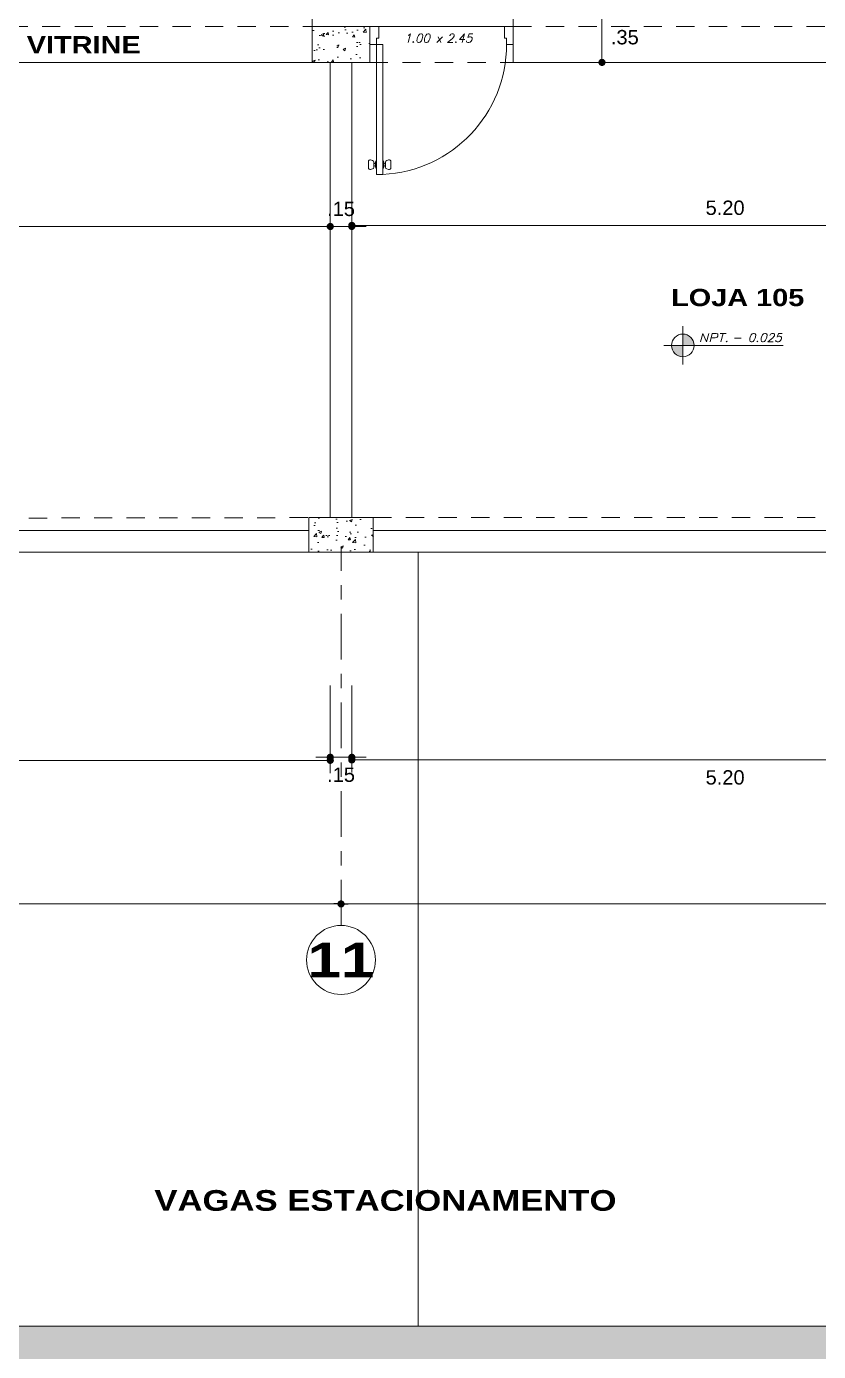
# Model space of a CAD drawing. Header units: millimetres. Extents: x 2178 to 2304, y 1220 to 1359.
# Drawn here: x 2202.79 to 2208.3, y 1325.09 to 1334.32 of the extents above; entities that cross this region are included whole.
import ezdxf
from ezdxf.enums import TextEntityAlignment as Align

# ---------------------------------------------------------------- set-up
doc = ezdxf.new("R2010")
doc.units = ezdxf.units.MM
doc.linetypes.add('CENTER', pattern=[50.8, 31.75, -6.35, 6.35, -6.35])
doc.linetypes.add('HIDDEN', pattern=[9.525, 6.35, -3.175])
doc.layers.get('0').update_dxf_attribs({"lineweight": 0})
for name, color, linetype, lineweight in [('carpinteria', 12, 'Continuous', 5), ('COTAS', 40, 'Continuous', 20), ('Ejes22', 50, 'CENTER', 9), ('muros bajos', 2, 'Continuous', 25), ('PLUMA 7', 10, 'Continuous', 0), ('PROY', 13, 'HIDDEN', 13), ('TEXTO', 5, 'Continuous', 18), ('TEXTOS', 42, 'Continuous', 13)]:
    doc.layers.add(name, color=color, linetype=linetype, lineweight=lineweight)
doc.layers.add('pisos....', color=7, linetype='Continuous', lineweight=5, true_color=0x7c7f7e)
doc.styles.add('ARIAL', font='arial.ttf')
doc.styles.add('ARIAL-N', font='arialbd.ttf')
doc.styles.add('ARIALCH', font='arialbd.ttf', dxfattribs={"width": 1.25})
doc.styles.add('SIMPLEX', font='simplex.shx', dxfattribs={"width": 1.2, "oblique": 15})
doc.dimstyles.new('RPM 50', dxfattribs={"dimtxt": 0.1, "dimasz": 0.05, "dimexe": 0.0885, "dimexo": 0.1535, "dimgap": 0.071, "dimtad": 2, "dimtih": 1, "dimtoh": 1, "dimzin": 4, "dimdsep": 46, "dimtxsty": 'ARIAL', "dimblk": 'DOT', "dimcen": 0.4, "dimdle": 0.25, "dimclrd": 8, "dimclre": 8, "dimclrt": 9, "dimadec": 0, "dimazin": 0, "dimtfac": 1, "dimtix": 1, "dimtmove": 0, "dimatfit": 3, "dimldrblk": 'DOT', "dimfxl": 0.5, "dimfxlon": 1, "dimlwd": 0, "dimlwe": 0, "dimarcsym": 0})

# ---------------------------------------------------------------- blocks, each defined once
blk = doc.blocks.new('puerta de 0.80')
for p, q in [((0, 0.7579), (0, 0.8079)), ((0, 0.0579), (0, 0.8079)), ((0, 0.7579), (0.065, 0.7579)), ((0.065, 0.7579), (0.065, 0.7704)), ((0.065, 0.7704), (0.1, 0.7704)), ((0.1, 0.7704), (0.1, 0.8079)), ((0.1, 0.0804), (0.825, 0.0804)), ((0.1, 0.0454), (0.1, 0.0804)), ((0.7434, 0.1132), (0.7462, 0.1025)), ((0.77, 0.1257), (0.753, 0.1257)), ((0.7821, 0.0951), (0.7559, 0.0951)), ((0.7559, 0.0951), (0.7579, 0.0951)), ((0.7821, 0.0855), (0.7559, 0.0855)), ((0.7629, 0.0901), (0.7629, 0.0855)), ((0.77, 0.1257), (0.787, 0.1257)), ((0.7771, 0.0901), (0.7771, 0.0855)), ((0.7841, 0.0951), (0.7821, 0.0951)), ((0.7966, 0.1132), (0.7938, 0.1025)), ((0.825, 0.0804), (0.825, 0.0454)), ((0, 0.0079), (0, 0.0579)), ((0, 0.0579), (0.065, 0.0579)), ((0.065, 0.0454), (0.065, 0.0579)), ((0.1, 0.0454), (0.065, 0.0454)), ((0.825, 0.0454), (0.1, 0.0454)), ((0.1, 0.0454), (0.1, 0.0079)), ((0.7434, 0.0126), (0.7462, 0.0232)), ((0.77, 0), (0.753, 0)), ((0.7821, 0.0403), (0.7559, 0.0403)), ((0.7821, 0.0306), (0.7559, 0.0306)), ((0.7559, 0.0306), (0.7579, 0.0306)), ((0.7629, 0.0356), (0.7629, 0.0403)), ((0.77, 0), (0.787, 0)), ((0.825, 0.0454), (0.772, 0.0454)), ((0.7771, 0.0356), (0.7771, 0.0403)), ((0.7841, 0.0306), (0.7821, 0.0306)), ((0.7966, 0.0126), (0.7938, 0.0232))]:
    blk.add_line(p, q)
at = {"linetype": 'Continuous', "lineweight": 0}
for p, q in [((0.7559, 0.0855), (0.7419, 0.0804)), ((0.7821, 0.0855), (0.796, 0.0804)), ((0.7559, 0.0403), (0.7419, 0.0454)), ((0.7821, 0.0403), (0.796, 0.0454))]:
    blk.add_line(p, q, dxfattribs=at)
for centre, radius, start, end in [((0.1, 0.0454), 0.725, 2.76708, 90), ((0.753, 0.1157), 0.01, 90, 195), ((0.7559, 0.1051), 0.01, 195, 270), ((0.7579, 0.0901), 0.005, 0, 90), ((0.7821, 0.0901), 0.005, 90, 180), ((0.7841, 0.1051), 0.01, 270, 345), ((0.787, 0.1157), 0.01, 345, 90), ((0.753, 0.01), 0.01, 165, 270), ((0.7559, 0.0206), 0.01, 90, 165), ((0.7579, 0.0356), 0.005, 270, 0), ((0.7821, 0.0356), 0.005, 180, 270), ((0.7841, 0.0206), 0.01, 15, 90), ((0.787, 0.01), 0.01, 270, 15)]:
    blk.add_arc(centre, radius, start, end)
blk = doc.blocks.new('P')
at = {"style": 'SIMPLEX', "oblique": 15}
blk.add_text('x', height=0.06, dxfattribs=at).set_placement((-0.017, 0.0255))
blk.add_attdef('L', text='', height=0.06, dxfattribs=at).set_placement((-0.0577, 0.0255), align=Align.RIGHT)
blk.add_attdef('H', (0.0581, 0.0255), '', height=0.06, dxfattribs=at)
blk = doc.blocks.new('_DOT')
at = {"color": 0, "linetype": 'ByBlock'}
blk.add_line((-0.5, 0), (-1, 0), dxfattribs=at)
at = {"color": 0, "linetype": 'ByBlock', "const_width": 0.5}
blk.add_lwpolyline([(-0.25, 0, 1), (0.25, 0, 1)], format="xyb", close=True, dxfattribs=at)
blk = doc.blocks.new('*D1021')
at = {"layer": 'Defpoints', "color": 0, "transparency": 16777216}
for p in [(2199.6263, 1328.2097), (2204.9763, 1328.2097), (2204.9763, 1328.2097)]:
    blk.add_point(p, dxfattribs=at)
at = {"layer": 'muros bajos', "color": 8, "lineweight": 0, "transparency": 16777216}
for p, q in [((2199.6263, 1328.2097), (2199.6263, 1328.2982)), ((2204.9763, 1328.2097), (2204.9763, 1328.2982)), ((2199.6763, 1328.2097), (2204.9263, 1328.2097))]:
    blk.add_line(p, q, dxfattribs=at)
at = {"layer": 'muros bajos', "color": 8, "lineweight": 0, "transparency": 16777216, "xscale": 0.05, "yscale": 0.05, "zscale": 0.05, "rotation": 180}
blk.add_blockref('_DOT', (2199.6263, 1328.2097), dxfattribs=at)
at = {"layer": 'muros bajos', "color": 8, "lineweight": 0, "transparency": 16777216, "xscale": 0.05, "yscale": 0.05, "zscale": 0.05}
blk.add_blockref('_DOT', (2204.9763, 1328.2097), dxfattribs=at)
at = {"layer": 'muros bajos', "color": 9, "transparency": 16777216, "insert": (2202.3013, 1328.0876), "char_height": 0.1, "attachment_point": 5, "style": 'ARIAL'}
blk.add_mtext('5.35', dxfattribs=at)
blk = doc.blocks.new('*D1022')
at = {"layer": 'Defpoints', "color": 0, "transparency": 16777216}
for p in [(2204.9763, 1328.2097), (2212.0263, 1328.2097), (2212.0263, 1328.2097)]:
    blk.add_point(p, dxfattribs=at)
at = {"layer": 'muros bajos', "color": 8, "lineweight": 0, "transparency": 16777216}
for p, q in [((2204.9763, 1328.2097), (2204.9763, 1328.2982)), ((2212.0263, 1328.2097), (2212.0263, 1328.2982)), ((2205.0263, 1328.2097), (2211.9763, 1328.2097))]:
    blk.add_line(p, q, dxfattribs=at)
at = {"layer": 'muros bajos', "color": 8, "lineweight": 0, "transparency": 16777216, "xscale": 0.05, "yscale": 0.05, "zscale": 0.05, "rotation": 180}
blk.add_blockref('_DOT', (2204.9763, 1328.2097), dxfattribs=at)
at = {"layer": 'muros bajos', "color": 8, "lineweight": 0, "transparency": 16777216, "xscale": 0.05, "yscale": 0.05, "zscale": 0.05}
blk.add_blockref('_DOT', (2212.0263, 1328.2097), dxfattribs=at)
at = {"layer": 'muros bajos', "color": 9, "transparency": 16777216, "insert": (2208.5013, 1328.0877), "char_height": 0.1, "attachment_point": 5, "style": 'ARIAL'}
blk.add_mtext('7.05', dxfattribs=at)
blk = doc.blocks.new('*D957')
at = {"color": 8, "lineweight": 0, "transparency": 16777216}
for p, q in [((2199.8513, 1329.7097), (2199.8513, 1329.1212)), ((2204.9013, 1329.7097), (2204.9013, 1329.1212)), ((2199.9013, 1329.2097), (2204.8513, 1329.2097))]:
    blk.add_line(p, q, dxfattribs=at)
at = {"layer": 'Defpoints', "color": 0, "transparency": 16777216}
for p in [(2199.8513, 1330.8997), (2204.9013, 1330.8997), (2204.9013, 1329.2097)]:
    blk.add_point(p, dxfattribs=at)
at = {"color": 8, "lineweight": 0, "transparency": 16777216, "xscale": 0.05, "yscale": 0.05, "zscale": 0.05, "rotation": 180}
blk.add_blockref('_DOT', (2199.8513, 1329.2097), dxfattribs=at)
at = {"color": 8, "lineweight": 0, "transparency": 16777216, "xscale": 0.05, "yscale": 0.05, "zscale": 0.05}
blk.add_blockref('_DOT', (2204.9013, 1329.2097), dxfattribs=at)
at = {"color": 9, "transparency": 16777216, "insert": (2202.3763, 1329.0877), "char_height": 0.1, "attachment_point": 5, "style": 'ARIAL'}
blk.add_mtext('5.05', dxfattribs=at)
blk = doc.blocks.new('*D958')
at = {"color": 8, "lineweight": 0, "transparency": 16777216}
for p, q in [((2204.9013, 1329.7309), (2204.9013, 1329.1424)), ((2205.0513, 1329.7309), (2205.0513, 1329.1424)), ((2204.8513, 1329.2309), (2204.8013, 1329.2309)), ((2204.9013, 1329.2309), (2205.0513, 1329.2309)), ((2205.1013, 1329.2309), (2205.1513, 1329.2309))]:
    blk.add_line(p, q, dxfattribs=at)
at = {"layer": 'Defpoints', "color": 0, "transparency": 16777216}
for p in [(2204.9013, 1330.8997), (2205.0513, 1330.8997), (2205.0513, 1329.2309)]:
    blk.add_point(p, dxfattribs=at)
at = {"color": 8, "lineweight": 0, "transparency": 16777216, "xscale": 0.05, "yscale": 0.05, "zscale": 0.05}
blk.add_blockref('_DOT', (2204.9013, 1329.2309), dxfattribs=at)
at = {"color": 8, "lineweight": 0, "transparency": 16777216, "xscale": 0.05, "yscale": 0.05, "zscale": 0.05, "rotation": 180}
blk.add_blockref('_DOT', (2205.0513, 1329.2309), dxfattribs=at)
at = {"color": 9, "transparency": 16777216, "insert": (2204.9763, 1329.1089), "char_height": 0.1, "attachment_point": 5, "style": 'ARIAL'}
blk.add_mtext('.15', dxfattribs=at)
blk = doc.blocks.new('*D959')
at = {"color": 8, "lineweight": 0, "transparency": 16777216}
for p, q in [((2205.0513, 1329.7125), (2205.0513, 1329.124)), ((2210.2513, 1329.7125), (2210.2513, 1329.124)), ((2205.1013, 1329.2125), (2210.2013, 1329.2125))]:
    blk.add_line(p, q, dxfattribs=at)
at = {"layer": 'Defpoints', "color": 0, "transparency": 16777216}
for p in [(2205.0513, 1330.8997), (2210.2513, 1330.8813), (2210.2513, 1329.2125)]:
    blk.add_point(p, dxfattribs=at)
at = {"color": 8, "lineweight": 0, "transparency": 16777216, "xscale": 0.05, "yscale": 0.05, "zscale": 0.05, "rotation": 180}
blk.add_blockref('_DOT', (2205.0513, 1329.2125), dxfattribs=at)
at = {"color": 8, "lineweight": 0, "transparency": 16777216, "xscale": 0.05, "yscale": 0.05, "zscale": 0.05}
blk.add_blockref('_DOT', (2210.2513, 1329.2125), dxfattribs=at)
at = {"color": 9, "transparency": 16777216, "insert": (2207.6513, 1329.0904), "char_height": 0.1, "attachment_point": 5, "style": 'ARIAL'}
blk.add_mtext('5.20', dxfattribs=at)
blk = doc.blocks.new('*D929')
at = {"color": 8, "lineweight": 0, "transparency": 16777216}
for p, q in [((2199.8513, 1332.9272), (2199.8513, 1333.0157)), ((2204.9013, 1332.9272), (2204.9013, 1333.0157)), ((2199.9013, 1332.9272), (2204.8513, 1332.9272))]:
    blk.add_line(p, q, dxfattribs=at)
at = {"layer": 'Defpoints', "color": 0, "transparency": 16777216}
for p in [(2204.9013, 1332.9272), (2204.9013, 1332.9272), (2199.8513, 1332.8195)]:
    blk.add_point(p, dxfattribs=at)
at = {"color": 8, "lineweight": 0, "transparency": 16777216, "xscale": 0.05, "yscale": 0.05, "zscale": 0.05, "rotation": 180}
blk.add_blockref('_DOT', (2199.8513, 1332.9272), dxfattribs=at)
at = {"color": 8, "lineweight": 0, "transparency": 16777216, "xscale": 0.05, "yscale": 0.05, "zscale": 0.05}
blk.add_blockref('_DOT', (2204.9013, 1332.9272), dxfattribs=at)
at = {"color": 9, "transparency": 16777216, "insert": (2202.3763, 1333.0493), "char_height": 0.1, "attachment_point": 5, "style": 'ARIAL'}
blk.add_mtext('5.05', dxfattribs=at)
blk = doc.blocks.new('*D930')
at = {"color": 8, "lineweight": 0, "transparency": 16777216}
for p, q in [((2204.9013, 1332.9272), (2204.9013, 1333.0157)), ((2204.8513, 1332.9272), (2204.8013, 1332.9272)), ((2204.9013, 1332.9272), (2205.0513, 1332.9272)), ((2205.0513, 1332.9272), (2205.0513, 1332.8387)), ((2205.1013, 1332.9272), (2205.1513, 1332.9272))]:
    blk.add_line(p, q, dxfattribs=at)
at = {"layer": 'Defpoints', "color": 0, "transparency": 16777216}
for p in [(2204.9013, 1332.9272), (2205.0513, 1332.9348), (2205.0513, 1332.9272)]:
    blk.add_point(p, dxfattribs=at)
at = {"color": 8, "lineweight": 0, "transparency": 16777216, "xscale": 0.05, "yscale": 0.05, "zscale": 0.05}
blk.add_blockref('_DOT', (2204.9013, 1332.9272), dxfattribs=at)
at = {"color": 8, "lineweight": 0, "transparency": 16777216, "xscale": 0.05, "yscale": 0.05, "zscale": 0.05, "rotation": 180}
blk.add_blockref('_DOT', (2205.0513, 1332.9272), dxfattribs=at)
at = {"color": 9, "transparency": 16777216, "insert": (2204.9763, 1333.0493), "char_height": 0.1, "attachment_point": 5, "style": 'ARIAL'}
blk.add_mtext('.15', dxfattribs=at)
blk = doc.blocks.new('*D931')
at = {"color": 8, "lineweight": 0, "transparency": 16777216}
for p, q in [((2205.0513, 1332.9348), (2205.0513, 1333.0233)), ((2210.2513, 1332.9348), (2210.2513, 1333.0233)), ((2205.1013, 1332.9348), (2210.2013, 1332.9348))]:
    blk.add_line(p, q, dxfattribs=at)
at = {"layer": 'Defpoints', "color": 0, "transparency": 16777216}
for p in [(2205.0513, 1332.9348), (2210.2513, 1332.9348), (2210.2513, 1332.9272)]:
    blk.add_point(p, dxfattribs=at)
at = {"color": 8, "lineweight": 0, "transparency": 16777216, "xscale": 0.05, "yscale": 0.05, "zscale": 0.05, "rotation": 180}
blk.add_blockref('_DOT', (2205.0513, 1332.9348), dxfattribs=at)
at = {"color": 8, "lineweight": 0, "transparency": 16777216, "xscale": 0.05, "yscale": 0.05, "zscale": 0.05}
blk.add_blockref('_DOT', (2210.2513, 1332.9348), dxfattribs=at)
at = {"color": 9, "transparency": 16777216, "insert": (2207.6513, 1333.0569), "char_height": 0.1, "attachment_point": 5, "style": 'ARIAL'}
blk.add_mtext('5.20', dxfattribs=at)
blk = doc.blocks.new('*D1107')
at = {"color": 8, "lineweight": 0, "transparency": 16777216}
for p, q in [((2206.7938, 1334.4197), (2206.8823, 1334.4197)), ((2206.7938, 1334.1197), (2206.7938, 1334.3697)), ((2206.7938, 1334.0697), (2206.8823, 1334.0697))]:
    blk.add_line(p, q, dxfattribs=at)
at = {"layer": 'Defpoints', "color": 0, "transparency": 16777216}
for p in [(2206.7476, 1334.4197), (2206.7938, 1334.4197), (2206.7476, 1334.0697)]:
    blk.add_point(p, dxfattribs=at)
at = {"color": 8, "lineweight": 0, "transparency": 16777216, "xscale": 0.05, "yscale": 0.05, "zscale": 0.05}
for p, rotation in [((2206.7938, 1334.4197), 90), ((2206.7938, 1334.0697), 270)]:
    blk.add_blockref('_DOT', p, dxfattribs=dict(at, rotation=rotation))
at = {"color": 9, "transparency": 16777216, "insert": (2206.9527, 1334.2447), "char_height": 0.1, "attachment_point": 5, "style": 'ARIAL'}
blk.add_mtext('.35', dxfattribs=at)
blk = doc.blocks.new('N')
at = {"linetype": 'Continuous'}
h = blk.add_hatch(color=256, dxfattribs=at)
h.paths.add_polyline_path([(0, 0.1), (0, 0), (0.1, 0, 0.414214)])
h.paths.add_polyline_path([(-0.1, 0, 0.414214), (0, -0.1), (0, 0)])
for points in [[(0, 0.17), (0, -0.17)], [(-0.17, 0), (0.887, 0)]]:
    blk.add_lwpolyline(points)
blk.add_circle((0, 0), 0.1)
at = {"color": 64, "style": 'SIMPLEX', "oblique": 15, "width": 1.2}
blk.add_text('NPT.', height=0.075, dxfattribs=at).set_placement((0.14, 0.031))
at = {"color": 64, "style": 'SIMPLEX', "oblique": 15, "width": 1.062312}
blk.add_attdef('NIV', text='', height=0.075, dxfattribs=at).set_placement((0.435, 0.031), (0.875, 0.031), align=Align.FIT)

msp = doc.modelspace()

# ---------------------------------------------------------------- hatches: boundary and pattern name
h = msp.add_hatch()
h.set_pattern_fill('AR-CONC', color=256, scale=0.001)
h.set_pattern_definition([(50, (1035.7431, -436.60647), (0.182184669, -0.015939086), [0.01905, -0.20955]), (355, (1035.7431, -436.60647), (-0.035243421, 0.191056845), [0.01524, -0.167640584]), (100.451445, (1035.75828, -436.6078), (0.146941247, 0.175117752), [0.016190009, -0.178090245]), (46.1842, (1035.7431, -436.55567), (0.27107904, -0.042042328), [0.028575, -0.314325]), (96.635558, (1035.76569, -436.55918), (0.237404134, 0.247426125), [0.024285023, -0.267135608]), (351.184151, (1035.7431, -436.55567), (0.237404134, 0.247426125), [0.022859967, -0.251459732]), (21, (1035.7685, -436.56837), (0.151614391, -0.102265198), [0.01905, -0.20955]), (326, (1035.7685, -436.56837), (0.061802028, 0.184187966), [0.01524, -0.16764]), (71.451445, (1035.78113, -436.5769), (0.21341642, 0.081922769), [0.016190009, -0.178089938]), (37.5, (1035.743096, -436.60647), (0.0030886033, 0.0845550389), [0, -0.165608, 0, -0.17018, 0, -0.168275]), (7.5, (1035.7431, -436.60647), (0.0668196625, 0.100180575), [0, -0.097028, 0, -0.161798, 0, -0.064135]), (327.5, (1035.686454, -436.60647), (0.1355905952, -0.005728744), [0, -0.0635, 0, -0.19812, 0, -0.26289]), (317.5, (1035.66105, -436.60647), (0.1481291814, 0.025426491), [0, -0.08255, 0, -0.131572, 0, -0.18669])])
h.paths.add_polyline_path([(2205.1763, 1334.0697), (2205.1763, 1334.3197), (2204.7763, 1334.3197), (2204.7763, 1334.0697)])
h = msp.add_hatch()
h.set_pattern_fill('AR-CONC', color=256, scale=0.001)
h.set_pattern_definition([(50, (1029.3431, -426.95647), (0.182184669, -0.015939086), [0.01905, -0.20955]), (355, (1029.3431, -426.95647), (-0.035243421, 0.191056845), [0.01524, -0.167640584]), (100.451445, (1029.35828, -426.9578), (0.146941247, 0.175117752), [0.016190009, -0.178090245]), (46.1842, (1029.3431, -426.90567), (0.27107904, -0.042042328), [0.028575, -0.314325]), (96.635558, (1029.36569, -426.90918), (0.237404134, 0.247426125), [0.024285023, -0.267135608]), (351.184151, (1029.3431, -426.90567), (0.237404134, 0.247426125), [0.022859967, -0.251459732]), (21, (1029.3685, -426.91837), (0.151614391, -0.102265198), [0.01905, -0.20955]), (326, (1029.3685, -426.91837), (0.061802028, 0.184187966), [0.01524, -0.16764]), (71.451445, (1029.38113, -426.9269), (0.21341642, 0.081922769), [0.016190009, -0.178089938]), (37.5, (1029.343096, -426.95647), (0.0030886033, 0.0845550389), [0, -0.165608, 0, -0.17018, 0, -0.168275]), (7.5, (1029.3431, -426.95647), (0.0668196625, 0.100180575), [0, -0.097028, 0, -0.161798, 0, -0.064135]), (327.5, (1029.286454, -426.95647), (0.1355905952, -0.005728744), [0, -0.0635, 0, -0.19812, 0, -0.26289]), (317.5, (1029.26105, -426.95647), (0.1481291814, 0.025426491), [0, -0.08255, 0, -0.131572, 0, -0.18669])])
h.paths.add_polyline_path([(2204.7513, 1330.8997), (2204.7513, 1330.6597), (2205.2013, 1330.6597), (2205.2013, 1330.8997)])
at = {"layer": 'pisos....'}
h = msp.add_hatch(dxfattribs=at)
h.set_pattern_fill('AR-B816C', color=256, scale=0.001)
h.paths.add_polyline_path([(2184.6884, 1328.9837), (2184.9326, 1328.9837), (2184.9326, 1329.1898), (2184.6884, 1329.1898)], flags=16)
h.paths.add_polyline_path([(2181.725, 1330.9397), (2182.1476, 1330.9397), (2182.1476, 1331.2997), (2181.725, 1331.2997)])
edge = h.paths.add_edge_path()
edge.add_arc((2183.2763, 1323.7694), 1.5, 180, 270)
edge.add_line((2183.2763, 1322.2694), (2235.8201, 1322.2694))
edge.add_line((2235.8201, 1322.2694), (2235.8201, 1325.2694))
edge.add_line((2235.8201, 1325.2694), (2232.2013, 1325.2694))
edge.add_line((2232.2013, 1325.2694), (2184.7763, 1325.2694))
edge.add_line((2184.7763, 1325.2694), (2184.7763, 1331.1197))
edge.add_line((2184.7763, 1331.1197), (2182.1763, 1331.1197))
edge.add_arc((2181.9363, 1331.1197), 0.24, -131.81031, 0, ccw=False)
edge.add_line((2181.7763, 1330.9408), (2181.7763, 1323.7694))

# ---------------------------------------------------------------- linework, layer by layer
for points in [[(2200.8513, 1334.4197), (2204.7763, 1334.4197), (2204.7763, 1334.0697), (2200.8513, 1334.0697)], [(2206.1763, 1334.4197), (2210.2513, 1334.4197), (2210.2513, 1334.0697), (2206.1763, 1334.0697)]]:
    msp.add_lwpolyline(points, close=True)
for points in [[(2205.1763, 1334.3197), (2206.1763, 1334.3197)], [(2205.5138, 1330.6597), (2205.5138, 1325.2694)], [(2184.7763, 1325.2694), (2232.3513, 1325.2694)]]:
    msp.add_lwpolyline(points)
at = {"layer": 'COTAS'}
msp.add_circle((2204.9763, 1327.8197), 0.24, dxfattribs=at)
at = {"layer": 'Ejes22', "linetype": 'CENTER', "lineweight": 9, "ltscale": 0.01}
msp.add_lwpolyline([(2204.9763, 1328.0597), (2204.9763, 1330.6968)], dxfattribs=at)
at = {"layer": 'PLUMA 7'}
for points in [[(2204.7763, 1334.3197), (2204.7763, 1334.0697), (2205.1763, 1334.0697), (2205.1763, 1334.3197)], [(2205.2013, 1330.6597), (2205.2013, 1330.8997), (2204.7513, 1330.8997), (2204.7513, 1330.6597)]]:
    msp.add_lwpolyline(points, close=True, dxfattribs=at)
for points in [[(2204.9013, 1330.8997), (2204.9013, 1334.0697)], [(2205.0513, 1330.8997), (2205.0513, 1334.0697)], [(2199.8513, 1330.8097), (2204.7513, 1330.8097)], [(2205.2013, 1330.8097), (2208.4483, 1330.8097)], [(2195.4513, 1330.6597), (2208.4513, 1330.6597)]]:
    msp.add_lwpolyline(points, dxfattribs=at)
at = {"layer": 'PROY', "ltscale": 0.02, "flags": 128}
for points in [[(2200.8513, 1334.3197), (2205.1763, 1334.3197)], [(2206.1763, 1334.3197), (2210.2513, 1334.3197)], [(2205.1763, 1334.0697), (2206.1763, 1334.0697)], [(2205.2013, 1330.8997), (2208.4483, 1330.8997), (2210.2513, 1330.9914)], [(2199.8513, 1330.8928), (2204.7513, 1330.8997)]]:
    msp.add_lwpolyline(points, dxfattribs=at)

# ---------------------------------------------------------------- block references
at = {"layer": 'carpinteria', "xscale": 1.25, "yscale": 1.25, "zscale": 1.25, "rotation": 270}
msp.add_blockref('puerta de 0.80', (2205.1665, 1334.3197), dxfattribs=at)
at = {"layer": 'COTAS'}
ref = msp.add_blockref('N', (2207.3573, 1332.0991), dxfattribs=dict(at, xscale=0.7870854846603947, yscale=0.7870854846603947, zscale=0.7870854846603947))
ref.add_attrib('NIV', '- 0.025', dxfattribs={"layer": '0', "color": 64, "height": 0.05903, "style": 'SIMPLEX', "oblique": 15, "width": 0.955258}).set_placement((2207.6996, 1332.1238), (2208.046, 1332.1238), align=Align.FIT)
at = {"layer": 'TEXTOS'}
msp.add_blockref('P', (2205.6524, 1334.183), dxfattribs=at).add_auto_attribs({'H': '2.45', 'L': '1.00'})

# ---------------------------------------------------------------- texts
at = {"layer": 'COTAS', "style": 'ARIALCH', "width": 1.25}
msp.add_attdef('11', text='LETRAONUMERO', height=0.24, dxfattribs=at).set_placement((2204.9763, 1327.8197), align=Align.MIDDLE_CENTER)
at = {"layer": 'TEXTO', "style": 'ARIAL-N', "width": 1.2}
for s, height, p in [('VITRINE', 0.12, (2203.1843, 1334.1328)), ('LOJA 105', 0.12, (2207.739, 1332.3726)), ('VAGAS ESTACIONAMENTO', 0.144, (2205.2856, 1326.0731))]:
    msp.add_text(s, height=height, dxfattribs=at).set_placement(p, align=Align.CENTER)

# ---------------------------------------------------------------- dimensions: what is measured, and where the dimension line sits
dim = msp.add_linear_dim(base=(2206.7938, 1334.4197), p1=(2206.7476, 1334.0697), p2=(2206.7476, 1334.4197), angle=90, dimstyle='RPM 50')
dim.commit()
dim.dimension.update_dxf_attribs({"geometry": '*D1107', "text_midpoint": (2206.9527, 1334.2447)})
for base, p1, p2, picture, middle in [((2204.9013, 1332.9272), (2199.8513, 1332.8195), (2204.9013, 1332.9272), '*D929', (2202.3763, 1333.0493)), ((2205.0513, 1332.9272), (2204.9013, 1332.9272), (2205.0513, 1332.9348), '*D930', (2204.9763, 1333.0493)), ((2210.2513, 1332.9348), (2205.0513, 1332.9348), (2210.2513, 1332.9272), '*D931', (2207.6513, 1333.0569)), ((2204.9013, 1329.2097), (2199.8513, 1330.8997), (2204.9013, 1330.8997), '*D957', (2202.3763, 1329.0877)), ((2205.0513, 1329.2309), (2204.9013, 1330.8997), (2205.0513, 1330.8997), '*D958', (2204.9763, 1329.1089)), ((2210.2513, 1329.2125), (2205.0513, 1330.8997), (2210.2513, 1330.8813), '*D959', (2207.6513, 1329.0904))]:
    dim = msp.add_linear_dim(base=base, p1=p1, p2=p2, dimstyle='RPM 50', override={"dimtmove": 1})
    dim.commit()
    dim.dimension.update_dxf_attribs({"geometry": picture, "text_midpoint": middle})
at = {"layer": 'muros bajos'}
for base, p1, p2, picture, middle in [((2204.9763, 1328.2097), (2199.6263, 1328.2097), (2204.9763, 1328.2097), '*D1021', (2202.3013, 1328.0876)), ((2212.0263, 1328.2097), (2204.9763, 1328.2097), (2212.0263, 1328.2097), '*D1022', (2208.5013, 1328.0877))]:
    dim = msp.add_linear_dim(base=base, p1=p1, p2=p2, dimstyle='RPM 50', dxfattribs=at)
    dim.commit()
    dim.dimension.update_dxf_attribs({"geometry": picture, "text_midpoint": middle})

doc.saveas('drawing.dxf')
